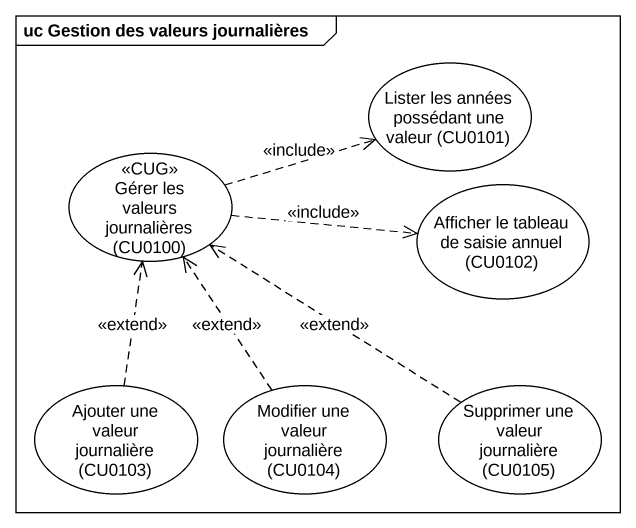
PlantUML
@startuml
mainframe uc Gestion des valeurs journalières
usecase "Lister les années possédant une valeur (CU0101)" as Lister_les_années_possédant
usecase "Gérer les valeurs journalières (CU0100)" as Gérer_les_valeurs <<CUG>>
usecase "Afficher le tableau de saisie annuel (CU0102)" as Afficher_le_tableau_de
usecase "Ajouter une valeur journalière (CU0103)" as Ajouter_une_valeur
usecase "Modifier une valeur journalière (CU0104)" as Modifier_une_valeur
usecase "Supprimer une valeur journalière (CU0105)" as Supprimer_une_valeur
Gérer_les_valeurs .right.> Lister_les_années_possédant : <<include>>
Gérer_les_valeurs .right.> Afficher_le_tableau_de : <<include>>
Ajouter_une_valeur .up.> Gérer_les_valeurs : <<extend>>
Modifier_une_valeur .up.> Gérer_les_valeurs : <<extend>>
Supprimer_une_valeur .up.> Gérer_les_valeurs : <<extend>>
@enduml
